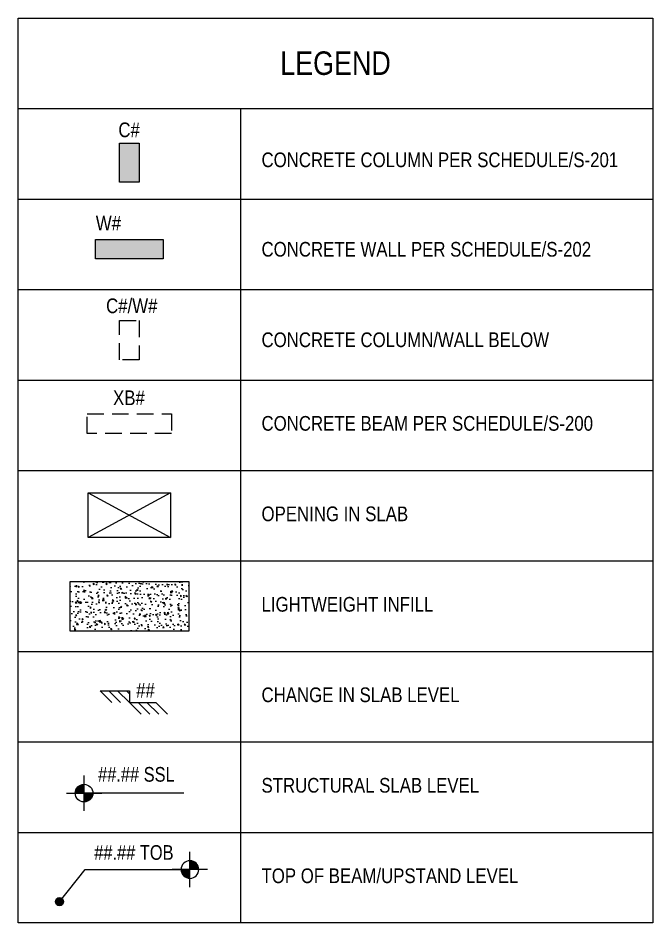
# Model space of a CAD drawing. Header units: millimetres. Extents: x -1760 to 80452, y -34880 to 8596.
# Drawn here: x 72340 to 80452, y -2965 to 8596 of the extents above; entities that cross this region are included whole.
import ezdxf

# ---------------------------------------------------------------- set-up
doc = ezdxf.new("R2010")
doc.units = ezdxf.units.MM
doc.header["$LTSCALE"] = 75
doc.linetypes.add('Hidden Line', pattern=[4.233333, 2.822222, -1.411111])
for name, color, linetype, lineweight in [('G-ANNO-DIMS', 111, 'Continuous', 9), ('S-BEAM-IDEN', 2, 'Continuous', 9), ('S-COL', 3, 'Continuous', 13), ('S-COLS-IDEN', 171, 'Continuous', 9), ('S-HATCH', 8, 'Continuous', 9), ('S-SLAB', 3, 'Continuous', 13), ('TXT', 11, 'Continuous', 9)]:
    doc.layers.add(name, color=color, linetype=linetype, lineweight=lineweight)
doc.layers.add('NonPlottable_0', color=7, linetype='Continuous', plot=False)
doc.styles.add('Arial', font='arial.ttf', dxfattribs={"width": 0.8, "height": 187.5})
doc.styles.add('Arial Narrow_1', font='ARIALN.TTF', dxfattribs={"height": 187.5})

# ---------------------------------------------------------------- blocks, each defined once
blk = doc.blocks.new('Spot Elevations - WYE_Spot Elevation - Target Filled-619581-VILLA E - FIRST FLOOR')
at = {"layer": 'G-ANNO-DIMS'}
h = blk.add_hatch(color=256, dxfattribs=at)
edge = h.paths.add_edge_path(flags=0)
edge.add_line((0, 0), (-1.5, 0))
edge.add_arc((0, 0), 1.5, 90, 180, ccw=False)
edge.add_line((0, 1.5), (0, 0))
h = blk.add_hatch(color=256, dxfattribs=at)
edge = h.paths.add_edge_path(flags=0)
edge.add_line((0, 0), (1.5, 0))
edge.add_arc((0, 0), 1.5, 270, 360, ccw=False)
edge.add_line((0, -1.5), (0, 0))
for p, q in [((0, -3), (0, 3)), ((-3, 0), (3.01, 0))]:
    blk.add_line(p, q, dxfattribs=at)
blk.add_circle((0, 0), 1.5, dxfattribs=at)

msp = doc.modelspace()

# ---------------------------------------------------------------- hatches: boundary and pattern name
at = {"layer": 'G-ANNO-DIMS'}
h = msp.add_hatch(color=256, dxfattribs=at)
h.dxf.hatch_style = 1
edge = h.paths.add_edge_path()
edge.add_arc((72870.1, -2693.4), 52.4, 0, 360)
at = {"layer": 'S-HATCH'}
for points in [[(73637.3, 6997.4), (73887.3, 6997.4), (73887.3, 6497.4), (73637.3, 6497.4)], [(74194.8, 5767.9), (74194.8, 5517.9), (73329.9, 5517.9), (73329.9, 5767.9)]]:
    msp.add_hatch(color=256, dxfattribs=at).paths.add_polyline_path(points)
h = msp.add_hatch(dxfattribs=at)
h.set_pattern_fill('AR-CONC', color=3, angle=-90)
h.set_pattern_definition([(320, (82569.8, 25668.91), (-15.9391, -182.1847), [19.05, -209.55]), (265, (82569.8, 25668.9), (191.0568, 35.2434), [15.24, -167.6406]), (10.45144, (82568.48, 25653.73), (175.1178, -146.9412), [16.19, -178.0902]), (316.1842, (82620.6, 25668.9), (-42.0423, -271.079), [28.575, -314.325]), (6.6356, (82617.1, 25646.32), (247.426, -237.4041), [24.285, -267.1356]), (261.1842, (82620.6, 25668.9), (247.426, -237.404), [22.86, -251.4597]), (291, (82607.9, 25643.51), (-102.2652, -151.6144), [19.05, -209.55]), (236, (82607.9, 25643.5), (184.188, -61.802), [15.24, -167.64]), (341.45144, (82599.38, 25630.87), (81.9228, -213.4164), [16.19, -178.09]), (307.5, (82569.805, 25668.91), (84.55504, -3.0886), [0, -165.608, 0, -170.18, 0, -168.275]), (277.5, (82569.8, 25668.91), (100.18057, -66.81966), [0, -97.028, 0, -161.798, 0, -64.135]), (237.5, (82569.805, 25725.55), (-5.72874, -135.5906), [0, -63.5, 0, -198.12, 0, -262.89]), (227.5, (82569.8, 25750.95), (25.4265, -148.1292), [0, -82.55, 0, -131.572, 0, -186.69])])
h.paths.add_polyline_path([(74524.8, 768.9), (74524.8, 1393.9), (72999.8, 1393.9), (72999.8, 768.9)])

# ---------------------------------------------------------------- linework, layer by layer
at = {"layer": 'G-ANNO-DIMS'}
for p, q in [((73284.1, -1306.7), (73183.2, -1306.7)), ((74459, -1306.7), (73284.1, -1306.7)), ((72870.1, -2693.4), (73197.8, -2283)), ((73197.8, -2283), (74435.5, -2283))]:
    msp.add_line(p, q, dxfattribs=at)
msp.add_circle((72870.1, -2693.4), 52.4, dxfattribs=at)
at = {"layer": 'NonPlottable_0'}
for p, q in [((72340.4, 7439.6), (80452.1, 7439.6)), ((75184.2, 7439.6), (75184.2, -2964.7)), ((72340.4, 6283.6), (80452.1, 6283.6)), ((72340.4, 5127.5), (80452.1, 5127.5)), ((72340.4, 3971.5), (80452.1, 3971.5)), ((72340.4, 2815.5), (80452.1, 2815.5)), ((72340.4, 1659.4), (80452.1, 1659.4)), ((72340.4, 503.4), (80452.1, 503.4)), ((72340.4, -652.6), (80452.1, -652.6)), ((72340.4, -1808.7), (80452.1, -1808.7))]:
    msp.add_line(p, q, dxfattribs=at)
msp.add_lwpolyline([(72340.4, 8595.6), (80452.1, 8595.6), (80452.1, -2964.7), (72340.4, -2964.7)], close=True, dxfattribs=at)
at = {"layer": 'S-COL'}
for points in [[(73637.3, 6997.4), (73887.3, 6997.4), (73887.3, 6497.4), (73637.3, 6497.4)], [(74194.8, 5767.9), (74194.8, 5517.9), (73329.9, 5517.9), (73329.9, 5767.9)]]:
    msp.add_lwpolyline(points, close=True, dxfattribs=at)
at = {"layer": 'S-COL', "linetype": 'Hidden Line'}
for points in [[(73637.3, 4731.2), (73887.3, 4731.2), (73887.3, 4231.2), (73637.3, 4231.2)], [(74301, 3540), (74301, 3290), (73223.7, 3290), (73223.7, 3540)]]:
    msp.add_lwpolyline(points, close=True, dxfattribs=at)
at = {"layer": 'S-SLAB'}
for p, q in [((73237.3, 2531.4), (74287.3, 1959.1)), ((74287.3, 2531.4), (73237.3, 1959.1))]:
    msp.add_line(p, q, dxfattribs=at)
for points in [[(73237.3, 2531.4), (74287.3, 2531.4), (74287.3, 1959.1), (73237.3, 1959.1)], [(74524.8, 768.9), (74524.8, 1393.9), (72999.8, 1393.9), (72999.8, 768.9)]]:
    msp.add_lwpolyline(points, close=True, dxfattribs=at)
at = {"layer": 'TXT'}
for p, q in [((73537.3, -149.6), (73387.3, 0.4)), ((73387.3, 0.4), (73762.3, 0.4)), ((73649.8, -149.6), (73499.8, 0.4)), ((73762.3, -149.6), (73612.3, 0.4)), ((73762.3, -37.1), (73724.8, 0.4)), ((73762.3, 0.4), (73762.3, -149.6)), ((73762.3, -149.6), (73912.3, -299.6)), ((73762.3, -149.6), (74099.8, -149.6)), ((73874.8, -149.6), (74024.8, -299.6)), ((73987.3, -149.6), (74137.3, -299.6)), ((74099.8, -149.6), (74249.8, -299.6))]:
    msp.add_line(p, q, dxfattribs=at)

# ---------------------------------------------------------------- block references
at = {"layer": 'G-ANNO-DIMS', "yscale": 74.99999999999996, "zscale": 74.99999999999996}
for p, xscale in [((73183.2, -1306.7), 74.99999999999996), ((74536.5, -2283), -74.99999999999996)]:
    msp.add_blockref('Spot Elevations - WYE_Spot Elevation - Target Filled-619581-VILLA E - FIRST FLOOR', p, dxfattribs=dict(at, xscale=xscale))

# ---------------------------------------------------------------- texts
at = {"layer": 'S-BEAM-IDEN', "insert": (73553.8, 3838.1), "char_height": 187.5, "width": 1713.653, "attachment_point": 1, "style": 'Arial Narrow_1'}
msp.add_mtext('XB#', dxfattribs=at)
at = {"layer": 'S-COLS-IDEN', "style": 'Arial Narrow_1'}
for s, insert, char_height, width, attachment_point in [('LEGEND', (76396.3, 8017.6), 300, 8111.676, 5), ('C#', (73621.9, 7261.6), 187.5, 330.696, 1), ('CONCRETE COLUMN PER SCHEDULE/S-201', (75450.9, 6878.6), 187.5, 5458.388, 1), ('W#', (73333.7, 6069.4), 187.5, 330.696, 1), ('CONCRETE WALL PER SCHEDULE/S-202', (75450.9, 5735.6), 187.5, 5458.388, 1), ('C#/W#', (73464.9, 5013.4), 187.5, 330.696, 1), ('CONCRETE COLUMN/WALL BELOW', (75450.9, 4579.6), 187.5, 5458.388, 1), ('CONCRETE BEAM PER SCHEDULE/S-200', (75450.9, 3511.5), 187.5, 5458.388, 1), ('OPENING IN SLAB', (75450.9, 2355.4), 187.5, 5458.388, 1), ('LIGHTWEIGHT INFILL', (75450.9, 1199.4), 187.5, 5458.388, 1), ('CHANGE IN SLAB LEVEL', (75450.9, 43.4), 187.5, 5458.388, 1), ('STRUCTURAL SLAB LEVEL', (75450.9, -1112.7), 187.5, 5458.388, 1), ('TOP OF BEAM/UPSTAND LEVEL', (75450.9, -2268.7), 187.5, 5458.388, 1)]:
    msp.add_mtext(s, dxfattribs=dict(at, insert=insert, char_height=char_height, width=width, attachment_point=attachment_point))
at = {"layer": 'TXT', "insert": (73848.3, 100.4), "char_height": 187.5, "width": 432.911, "attachment_point": 1, "style": 'Arial Narrow_1'}
msp.add_mtext('##', dxfattribs=at)

# ---------------------------------------------------------------- next in the draw order: texts
at = {"layer": 'G-ANNO-DIMS', "char_height": 187.5, "line_spacing_factor": 0.941778, "style": 'Arial', "bg_fill": 3, "box_fill_scale": 1.25, "bg_fill_color": 256, "bg_fill_true_color": 13158600, "bg_fill_transparency": 0}
for s, insert, width, attachment_point in [('##.## SSL', (73362.6, -973), 1057.569, 1), ('##.## TOB', (74326.8, -1971), 1117.07, 3)]:
    msp.add_mtext(s, dxfattribs=dict(at, insert=insert, width=width, attachment_point=attachment_point))

doc.saveas('drawing.dxf')
